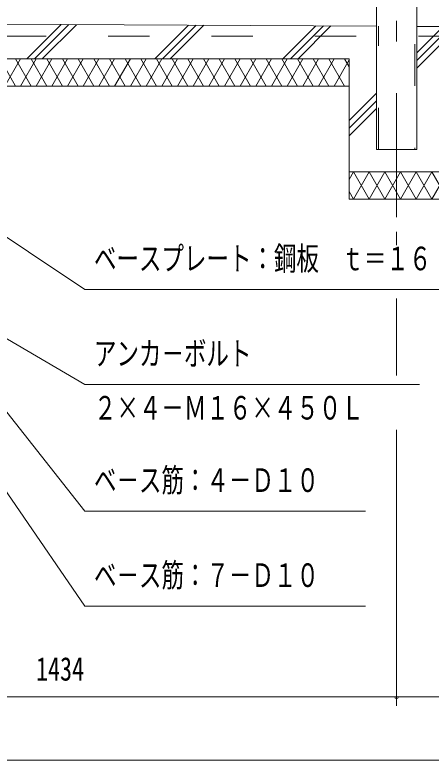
# Model space of a CAD drawing. Units: millimetres, scale not verified. Extents: x -34085 to 34091, y -14700 to 14700.
# Drawn here: x 26559 to 29780, y -4067 to 1698 of the extents above; entities that cross this region are included whole.
import ezdxf
from ezdxf.enums import TextEntityAlignment as Align

# ---------------------------------------------------------------- set-up
doc = ezdxf.new("R2010")
doc.units = ezdxf.units.MM
doc.header["$LTSCALE"] = 80
doc.linetypes.add('USER2', pattern=[10, 4, -6])
doc.linetypes.add('USER3', pattern=[24, 12, -5, 2, -5])
for name, color, linetype, lineweight in [('0-6_2-02BOLD', 7, 'Continuous', 18), ('0-7_2-12HIDDEN', 3, 'USER2', 18), ('0-8_2-22CENTER', 3, 'USER3', 18), ('0-A_2-52DIM', 3, 'Continuous', 18), ('0-B_2-62HATCH', 2, 'Continuous', 18)]:
    doc.layers.add(name, color=color, linetype=linetype, lineweight=lineweight)
doc.styles.add('ＭＳ ゴシック', font='')
doc.styles.get('ＭＳ ゴシック').set_extended_font_data('MS Gothic')

msp = doc.modelspace()

# ---------------------------------------------------------------- linework, layer by layer
at = {"layer": '0-6_2-02BOLD'}
for p, q in [((29668.77, 5487.9), (29668.77, 657.9)), ((29356.92, 1610.84), (24649.77, 1634.25)), ((30951.34, 1602.9), (29668.77, 1609.28)), ((25316.34, 1147.9), (29145.44, 1147.9)), ((29145.44, 482.9), (29880.44, 482.9))]:
    msp.add_line(p, q, dxfattribs=at)
for points in [[(29668.87, 657.9), (29356.92, 657.9), (29356.93, 5487.9)], [(25316.34, 1007.9), (25316.34, 1357.9), (29145.44, 1357.9), (29145.44, 272.9), (29880.44, 272.9), (29880.44, 1357.9), (30951.34, 1357.9)]]:
    msp.add_lwpolyline(points, dxfattribs=at)
at = {"layer": '0-7_2-12HIDDEN'}
for p, q in [((29654.07, 5470.4), (29654.07, 657.9)), ((29371.62, 657.9), (29371.62, 1610.76)), ((16881.33, 1532.9), (30951.35, 1532.9))]:
    msp.add_line(p, q, dxfattribs=at)
at = {"layer": '0-8_2-22CENTER'}
msp.add_line((29512.85, 132.9), (29512.85, 5775.85), dxfattribs=at)
at = {"layer": '0-A_2-52DIM'}
for p, q in [((29512.85, -82.53), (29512.85, 20.87)), ((29512.85, -496.78), (29512.85, -1092.09)), ((25864.53, -575.3), (27101.35, -2142.1)), ((29512.85, -3647.1), (29512.85, -1512.1)), ((27101.35, -2142.1), (29271.34, -2142.1)), ((16881.35, -3577.1), (30951.35, -3577.1)), ((29526.85, -3577.1), (29498.85, -3577.1)), ((30951.35, -4067.1), (16881.35, -4067.1))]:
    msp.add_line(p, q, dxfattribs=at)
for points in [[(24911.75, 1034.8), (27101.35, -427.1), (30321.35, -427.1)], [(29691.35, -1162.1), (27101.35, -1162.1), (24855.14, 154.53)], [(29271.34, -2877.1), (27101.35, -2877.1), (25495.05, -539.65)]]:
    msp.add_lwpolyline(points, dxfattribs=at)
msp.add_arc((29512.85, -3577.1), 14, 180, 0, dxfattribs=at)
at = {"layer": '0-B_2-62HATCH'}
for p, q in [((26651.8, 1357.9), (26916.87, 1622.97)), ((26711.2, 1357.9), (26975.97, 1622.68)), ((27035.08, 1622.39), (26770.6, 1357.9)), ((27641.75, 1357.9), (27901.91, 1618.07)), ((27961.01, 1617.78), (27701.14, 1357.9)), ((27760.53, 1357.9), (28020.12, 1617.49)), ((28631.7, 1357.9), (28886.97, 1613.17)), ((28946.06, 1612.88), (28691.09, 1357.9)), ((28750.49, 1357.9), (29005.17, 1612.59)), ((29668.77, 1405.03), (29872.01, 1608.27)), ((29931.12, 1607.98), (29668.77, 1345.63)), ((29668.77, 1286.23), (29990.22, 1607.68)), ((26442.24, 1357.9), (26563.49, 1147.9)), ((26603.9, 1357.9), (26482.66, 1147.9)), ((26684.73, 1147.9), (26563.49, 1357.9)), ((26603.9, 1147.9), (26725.15, 1357.9)), ((26805.98, 1147.9), (26684.73, 1357.9)), ((26846.39, 1357.9), (26725.15, 1147.9)), ((26805.98, 1357.9), (26927.21, 1147.9)), ((26967.64, 1357.9), (26846.39, 1147.9)), ((27048.46, 1147.9), (26927.21, 1357.9)), ((26967.64, 1147.9), (27088.87, 1357.9)), ((27048.46, 1357.9), (27169.71, 1147.9)), ((27210.12, 1357.9), (27088.88, 1147.9)), ((27290.95, 1147.9), (27169.7, 1357.9)), ((27210.12, 1147.9), (27331.36, 1357.9)), ((27290.95, 1357.9), (27412.19, 1147.9)), ((27452.61, 1357.9), (27331.36, 1147.9)), ((27533.44, 1147.9), (27412.19, 1357.9)), ((27452.61, 1147.9), (27573.85, 1357.9)), ((27533.44, 1357.9), (27654.67, 1147.9)), ((27695.09, 1357.9), (27573.85, 1147.9)), ((27775.92, 1147.9), (27654.68, 1357.9)), ((27695.09, 1147.9), (27816.33, 1357.9)), ((27775.92, 1357.9), (27897.17, 1147.9)), ((27937.58, 1357.9), (27816.34, 1147.9)), ((28018.41, 1147.9), (27897.17, 1357.9)), ((27937.58, 1147.9), (28058.83, 1357.9)), ((28018.41, 1357.9), (28139.66, 1147.9)), ((28180.07, 1357.9), (28058.83, 1147.9)), ((28260.9, 1147.9), (28139.66, 1357.9)), ((28180.07, 1147.9), (28301.32, 1357.9)), ((28260.9, 1357.9), (28382.14, 1147.9)), ((28422.55, 1357.9), (28301.32, 1147.9)), ((28503.38, 1147.9), (28382.14, 1357.9)), ((28422.55, 1147.9), (28543.8, 1357.9)), ((28503.39, 1357.9), (28624.63, 1147.9)), ((28665.04, 1357.9), (28543.8, 1147.9)), ((28624.63, 1357.9), (28745.87, 1147.9)), ((28665.04, 1147.9), (28786.29, 1357.9)), ((28867.12, 1147.9), (28745.88, 1357.9)), ((28786.29, 1147.9), (28907.53, 1357.9)), ((28867.12, 1357.9), (28988.37, 1147.9)), ((29028.77, 1357.9), (28907.54, 1147.9)), ((28988.37, 1357.9), (29109.6, 1147.9)), ((29028.77, 1147.9), (29145.44, 1349.97)), ((29109.6, 1357.9), (29145.44, 1295.84)), ((29145.44, 881.71), (29356.92, 1093.18)), ((29356.92, 1033.78), (29145.44, 822.3)), ((29145.44, 762.9), (29356.92, 974.38)), ((29178.92, 482.9), (29145.44, 424.9)), ((29300.16, 272.9), (29178.92, 482.9)), ((29178.92, 272.9), (29300.16, 482.9)), ((29421.41, 482.9), (29300.16, 272.9)), ((29145.44, 330.89), (29178.92, 272.9))]:
    msp.add_line(p, q, dxfattribs=at)
for points in [[(29300.16, 482.9), (29421.41, 272.9), (29542.65, 482.9), (29663.89, 272.9), (29785.14, 482.9), (29880.44, 317.83)], [(29880.44, 437.98), (29785.14, 272.9), (29663.89, 482.9), (29542.65, 272.9), (29421.41, 482.9)]]:
    msp.add_lwpolyline(points, dxfattribs=at)

# ---------------------------------------------------------------- texts
at = {"layer": '0-A_2-52DIM', "color": 7, "style": 'ＭＳ ゴシック'}
for s, width, p in [('ベースプレート：鋼板\u3000ｔ＝１６', 0.7, (27171.35, -332.23)), ('アンカ－ボルト', 0.7, (27171.35, -1067.22)), ('２×４－Ｍ１６×４５０Ｌ', 0.7, (27171.35, -1487.22)), ('ベ－ス筋：４－Ｄ１０', 0.7, (27171.34, -2047.23)), ('ベ－ス筋：７－Ｄ１０', 0.7, (27171.34, -2782.22)), ('1434', 0.75, (26722.62, -3507.1))]:
    msp.add_text(s, height=182.3, dxfattribs=dict(at, width=width)).set_placement(p, align=Align.BOTTOM_LEFT)

doc.saveas('drawing.dxf')
